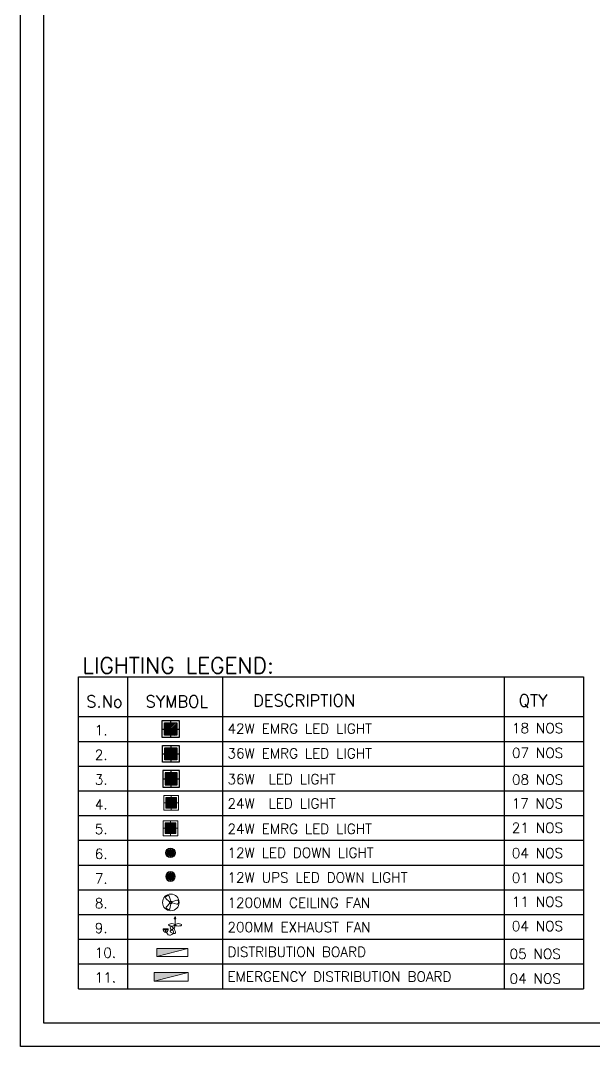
# Model space of a CAD drawing. Header units: millimetres. Extents: x 3552052 to 4144896, y -707811 to -630695.
# Drawn here: x 3553151 to 3558836, y -666372 to -656214 of the extents above; entities that cross this region are included whole.
import ezdxf

# ---------------------------------------------------------------- set-up
doc = ezdxf.new("R2010")
doc.units = ezdxf.units.MM
doc.header["$LTSCALE"] = 6
doc.header["$MEASUREMENT"] = 0
doc.linetypes.add('ACAD_ISO04W100', pattern=[30, 24, -3, 0, -3])
doc.layers.get('0').update_dxf_attribs({"linetype": 'CONTINUOUS', "lineweight": 0})
for name, color, linetype, lineweight in [('24W RAW POWER', 1, 'CONTINUOUS', 0), ('24W UPS POWER LIGHT', 5, 'CONTINUOUS', 0), ('axes', 40, 'ACAD_ISO04W100', 0), ('ELE 36W EMERGENCY LIGHT', 5, 'CONTINUOUS', 0), ('ELE 36W LED LIGHT', 6, 'CONTINUOUS', 0), ('ELE-1200MM CEILINGFAN', 6, 'CONTINUOUS', 0), ('ELE-12W LED', 1, 'CONTINUOUS', 0), ('ELE-12W UPS LIGHT', 3, 'CONTINUOUS', 0), ('ELE-24W EMERGENCY  LED LIGHT', 5, 'CONTINUOUS', 0), ('ELE-24W LED LIGHT', 1, 'CONTINUOUS', 0), ('ELE-36W EMERGENCY  LED LIGHT', 7, 'CONTINUOUS', 0), ('ELE-36W LED LIGHT', 210, 'CONTINUOUS', 0), ('ELE-EXHAUST FAN', 10, 'CONTINUOUS', 0), ('ELE-LIGHTING WIRRING', 7, 'CONTINUOUS', 0), ('ELE. DB', 1, 'CONTINUOUS', 0), ('hatch', 252, 'CONTINUOUS', 0)]:
    doc.layers.add(name, color=color, linetype=linetype, lineweight=lineweight)
doc.layers.add('ELE-42W EMERGENCY DOWN LIGHT', color=7, linetype='CONTINUOUS', lineweight=0, true_color=0x608ec6)
doc.styles.add('ROMANS', font='romans.shx')

# ---------------------------------------------------------------- blocks, each defined once
blk = doc.blocks.new('ELE.EMERGENCY 40W LED LIGHT')
at = {"layer": 'ELE-36W EMERGENCY  LED LIGHT', "lineweight": 25}
h = blk.add_hatch(dxfattribs=at)
h.set_pattern_fill('ANSI31', color=5, scale=300, style=0)
h.paths.add_polyline_path([(-208, -208), (-208, 208), (208, 208), (208, -208)])
for p, q in [((-288, 0), (288, 0)), ((0, 288), (0, -288))]:
    blk.add_line(p, q, dxfattribs=at)
for points in [[(-288, -288), (-288, 288), (288, 288), (288, -288)], [(-208, -208), (-208, 208), (208, 208), (208, -208)]]:
    blk.add_lwpolyline(points, close=True, dxfattribs=at)
blk = doc.blocks.new('light300x600')
at = {"layer": 'ELE-36W LED LIGHT', "lineweight": 25}
for p, q in [((918215, -78407), (918215, -79007)), ((918815, -78407), (918215, -78407)), ((918298, -78491), (918299, -78491)), ((918298, -78544), (918352, -78491)), ((918298, -78597), (918405, -78491)), ((918298, -78650), (918458, -78491)), ((918298, -78703), (918511, -78491)), ((918298, -78756), (918564, -78491)), ((918298, -78809), (918617, -78491)), ((918298, -78862), (918670, -78491)), ((918298, -78916), (918723, -78491)), ((918298, -78491), (918298, -78924)), ((918731, -78491), (918298, -78491)), ((918343, -78924), (918731, -78536)), ((918396, -78924), (918731, -78589)), ((918449, -78924), (918731, -78642)), ((918515, -78407), (918515, -79007)), ((918731, -78924), (918731, -78491)), ((918815, -79007), (918815, -78407)), ((918215, -78707), (918815, -78707)), ((918215, -79007), (918815, -79007)), ((918298, -78924), (918731, -78924)), ((918502, -78924), (918731, -78695)), ((918555, -78924), (918731, -78748)), ((918608, -78924), (918731, -78801)), ((918661, -78924), (918731, -78854)), ((918714, -78924), (918731, -78907))]:
    blk.add_line(p, q, dxfattribs=at)
blk = doc.blocks.new('24w led light')
at = {"layer": 'ELE-24W LED LIGHT', "color": 1, "lineweight": 0}
for p, q in [((159, 159), (-160, 159)), ((-160, 159), (-160, -160)), ((115, 115), (-116, 115)), ((-116, 115), (-116, -116)), ((110, -116), (-116, 110)), ((82, -116), (-116, 82)), ((54, -116), (-116, 54)), ((26, -116), (-116, 26)), ((115, -92), (-92, 115)), ((115, -64), (-64, 115)), ((115, -35), (-35, 115)), ((115, -7), (-7, 115)), ((-1, -160), (-1, 159)), ((115, 21), (21, 115)), ((115, 49), (49, 115)), ((115, 77), (77, 115)), ((115, 106), (106, 115)), ((115, -116), (115, 115)), ((159, -160), (159, 159)), ((-160, -1), (159, -1)), ((-160, -160), (159, -160)), ((-3, -116), (-116, -3)), ((-31, -116), (-116, -31)), ((-59, -116), (-116, -59)), ((-87, -116), (-116, -87)), ((-115, -116), (-116, -115)), ((-116, -116), (115, -116))]:
    blk.add_line(p, q, dxfattribs=at)
blk = doc.blocks.new('24w led emeregency')
at = {"layer": 'ELE-24W EMERGENCY  LED LIGHT'}
h = blk.add_hatch(dxfattribs=at)
h.set_pattern_fill('ANSI31', scale=166.67, style=0)
h.paths.add_polyline_path([(-115, -115), (-115, 115), (115, 115), (115, -115)])
at = {"layer": 'ELE-24W EMERGENCY  LED LIGHT', "color": 5}
for p, q in [((-160, 0), (160, 0)), ((0, 160), (0, -160))]:
    blk.add_line(p, q, dxfattribs=at)
for points in [[(-160, -160), (-160, 160), (160, 160), (160, -160)], [(-115, -115), (-115, 115), (115, 115), (115, -115)]]:
    blk.add_lwpolyline(points, close=True, dxfattribs=at)
blk = doc.blocks.new('A$C07FB25EA')
at = {"layer": 'ELE-1200MM CEILINGFAN', "color": 3}
for p, q in [((-14.8, -1), (-14.8, 2.4)), ((-11.8, 4.5), (-2.2, 1.4)), ((0.3, 2.6), (3.2, 12.1)), ((9.8, 7.9), (2.4, 1.2)), ((6.5, 13.4), (9.5, 11.6)), ((-2.4, -1.1), (-12, -3.3)), ((2, -12.5), (-0.1, -2.6)), ((2.2, -1.5), (8.9, -8.8)), ((8.3, -12.3), (5.3, -14))]:
    blk.add_line(p, q, dxfattribs=at)
at = {"layer": 'ELE-1200MM CEILINGFAN', "color": 5, "ltscale": 10}
blk.add_circle((0, 0), 16.4, dxfattribs=at)
at = {"layer": 'ELE-1200MM CEILINGFAN', "color": 3}
for radius in [2.65, 1.58]:
    blk.add_circle((0, 0), radius, dxfattribs=at)
for centre, start, end in [((-12.5, 2.4), 71.9493, 179.5281), ((5.4, 11.4), 59.5281, 162.5229), ((8.3, 9.7), 311.9493, 59.5281), ((-12.5, -1), 179.5281, 282.5229), ((4.2, -12), 191.9493, 299.5281), ((7.2, -10.3), 299.5281, 42.5229)]:
    blk.add_arc(centre, 2.3, start, end, dxfattribs=at)
blk = doc.blocks.new('A$C44D17E71')
at = {"layer": 'ELE-EXHAUST FAN', "color": 1}
for p, q in [((-13.3, 0.7), (-9.8, 2.1)), ((-13.3, 0.7), (-9.8, -0.5)), ((-9.8, 2.1), (-9.8, -0.5)), ((-1, 0.8), (-9.8, 0.8)), ((6.6, -9.3), (4.7, -9.3)), ((4.7, -9.3), (4.7, -16.8)), ((6.6, -16.8), (6.6, -9.3)), ((6.6, -13), (10.1, -13)), ((6.6, -13.6), (10.1, -13.6)), ((6.6, -16.8), (4.7, -16.8))]:
    blk.add_line(p, q, dxfattribs=at)
blk.add_ellipse((-1, 5.6), major_axis=(0, -4.83), ratio=0.36355, dxfattribs=at)
at = {"layer": 'ELE-EXHAUST FAN', "color": 1, "extrusion": (0, 0, -1)}
blk.add_ellipse((-1, -4), major_axis=(0, 4.83), ratio=0.36355, dxfattribs=at)
blk.add_ellipse((6.3, -13.1), major_axis=(0.02, 3.76), ratio=1, start_param=0.079283, end_param=3.06231, dxfattribs=at)
at = {"layer": 'ELE-EXHAUST FAN', "color": 1}
blk.add_open_spline([(-1, 0.8), (-0.8, -0.3), (3.4, 2.5), (7.6, -7), (-1, -6), (5.2, 0.4), (14.3, 3.1), (9.2, -9.4), (5.4, -2.5), (11.7, 0), (16.8, -10.8), (10.1, -10.7), (10.1, -13)], degree=3, knots=[0, 0, 0, 0, 6.261699, 12.352893, 15.787239, 21.858742, 28.752755, 35.678217, 39.225495, 45.354107, 53.693878, 67.421453, 67.421453, 67.421453, 67.421453], dxfattribs=at)
blk = doc.blocks.new('18W LED')
at = {"layer": 'ELE-12W LED', "lineweight": 25}
h = blk.add_hatch(dxfattribs=at)
h.set_pattern_fill('ANSI31', color=252)
h.set_pattern_definition([(45, (-1135553.9097, 459369.4158), (-2.24506403, 2.24506403), [])])
edge = h.paths.add_edge_path()
edge.add_arc((0, 0), 85.7, 0, 360)
at = {"layer": 'ELE-12W LED', "color": 1, "lineweight": 25}
for p, q in [((-126, 0), (126, 0)), ((0, -126), (0, 126))]:
    blk.add_line(p, q, dxfattribs=at)
for radius in [126, 85.7]:
    blk.add_circle((0, 0), radius, dxfattribs=at)
blk = doc.blocks.new('54W EME')
at = {"layer": 'ELE-42W EMERGENCY DOWN LIGHT', "lineweight": 25}
h = blk.add_hatch(dxfattribs=at)
h.set_pattern_fill('ANSI31', color=8, scale=312.5, style=0)
h.paths.add_polyline_path([(-216, -216), (-216, 216), (216, 216), (216, -216)])
for p, q in [((-300, 0), (300, 0)), ((0, 300), (0, -300))]:
    blk.add_line(p, q, dxfattribs=at)
for points in [[(-300, -300), (-300, 300), (300, 300), (300, -300)], [(-216, -216), (-216, 216), (216, 216), (216, -216)]]:
    blk.add_lwpolyline(points, close=True, dxfattribs=at)
blk = doc.blocks.new('RPDB')
at = {"layer": 'ELE. DB'}
h = blk.add_hatch(color=1, dxfattribs=at)
h.dxf.hatch_style = 1
h.paths.add_polyline_path([(150, 0), (150, 600), (0, 600)])
at = {"layer": 'ELE. DB', "color": 1}
blk.add_line((0, 600), (150, 0), dxfattribs=at)
blk.add_lwpolyline([(0, 0), (0, 600), (150, 600), (150, 0)], close=True, dxfattribs=at)
blk = doc.blocks.new('UPS DB')
at = {"layer": 'hatch'}
h = blk.add_hatch(color=3, dxfattribs=at)
h.dxf.hatch_style = 1
h.paths.add_polyline_path([(0, -150), (600, -150), (600, 0)])
at = {"layer": 'ELE. DB', "color": 3}
blk.add_line((600, 0), (0, -150), dxfattribs=at)
blk.add_lwpolyline([(0, 0), (600, 0), (600, -150), (0, -150)], close=True, dxfattribs=at)
blk = doc.blocks.new('QWE')
at = {"layer": 'ELE-12W UPS LIGHT', "lineweight": 25}
h = blk.add_hatch(dxfattribs=at)
h.set_pattern_fill('ANSI31', color=8)
h.set_pattern_definition([(45, (-1135553.9097, 459369.4158), (-2.24506403, 2.24506403), [])])
edge = h.paths.add_edge_path()
edge.add_arc((0, 0), 85.7, 0, 360)
at = {"layer": 'ELE-12W UPS LIGHT', "color": 3, "lineweight": 25}
for p, q in [((-126, 0), (126, 0)), ((0, -126), (0, 126))]:
    blk.add_line(p, q, dxfattribs=at)
for radius in [126, 85.7]:
    blk.add_circle((0, 0), radius, dxfattribs=at)

msp = doc.modelspace()

# ---------------------------------------------------------------- linework, layer by layer
at = {"color": 7, "lineweight": 30}
for points in [[(3598232.4, -634360.2), (3598232.4, -666371.6), (3553151.2, -666371.6), (3553151.2, -634360.2)], [(3598000.6, -634592), (3598000.6, -666139.8), (3553383, -666139.8), (3553383, -634592)]]:
    msp.add_lwpolyline(points, close=True, dxfattribs=at)
at = {"layer": 'axes', "color": 7, "linetype": 'ByBlock', "lineweight": -3}
for p, q in [((3554212.4, -662711.1), (3554212.4, -665799.3)), ((3555152.2, -662711.1), (3555152.2, -665799.3)), ((3557940.5, -662711.1), (3557940.5, -665799.3)), ((3553726.4, -663105.9), (3558726.4, -663105.9)), ((3553726.4, -663350.8), (3558726.4, -663350.8)), ((3553726.4, -663595.7), (3558726.4, -663595.7)), ((3553726.4, -663840.5), (3558726.4, -663840.5)), ((3553726.4, -664085.4), (3558726.4, -664085.4)), ((3553726.4, -664330.2), (3558726.4, -664330.2)), ((3553726.4, -664575.1), (3558726.4, -664575.1)), ((3553726.4, -664819.9), (3558726.4, -664819.9)), ((3553726.4, -665064.8), (3558726.4, -665064.8)), ((3553726.4, -665309.6), (3558726.4, -665309.6)), ((3553726.4, -665554.5), (3558726.4, -665554.5)), ((3553726.4, -665799.3), (3558726.4, -665799.3))]:
    msp.add_line(p, q, dxfattribs=at)
msp.add_lwpolyline([(3553726.4, -665799.3), (3553726.4, -662711.1), (3558726.4, -662711.1), (3558726.4, -665799.3)], dxfattribs=at)

# ---------------------------------------------------------------- block references
at = {"layer": '24W RAW POWER', "lineweight": -3, "xscale": 0.4620637395796167, "yscale": 0.4620637395796167, "zscale": 0.4620637395796167}
msp.add_blockref('24w led light', (3554643.9, -663958.8), dxfattribs=at)
at = {"layer": '24W UPS POWER LIGHT', "lineweight": -3, "xscale": 0.4606197903927596, "yscale": 0.4606197903927596, "zscale": 0.4606197903927596}
msp.add_blockref('24w led emeregency', (3554636.2, -664210.9), dxfattribs=at)
at = {"layer": 'ELE 36W EMERGENCY LIGHT', "lineweight": -3, "xscale": 0.2878873689957591, "yscale": 0.2878873689957591, "zscale": 0.2878873689957591}
msp.add_blockref('ELE.EMERGENCY 40W LED LIGHT', (3554639.9, -663473.5), dxfattribs=at)
at = {"layer": 'ELE 36W LED LIGHT', "lineweight": -3, "xscale": 0.276371874235902, "yscale": 0.276371874235902, "zscale": 0.276371874235902, "rotation": 89.9999999995464}
msp.add_blockref('light300x600', (3532890, -917573.6), dxfattribs=at)
at = {"layer": 'ELE-1200MM CEILINGFAN', "color": 7, "lineweight": -3, "ltscale": 8, "xscale": -5.013923844790084, "yscale": 5.013923844790084, "zscale": 5.013923844790084}
msp.add_blockref('A$C07FB25EA', (3554640.3, -664945.2), dxfattribs=at)
at = {"layer": 'ELE-12W LED', "color": 6, "lineweight": -3, "xscale": 0.364760056968698, "yscale": 0.364760056968698, "zscale": 0.364760056968698}
msp.add_blockref('18W LED', (3554636.2, -664454.5), dxfattribs=at)
at = {"layer": 'ELE-12W UPS LIGHT', "lineweight": -3, "xscale": -0.364760056968698, "yscale": 0.364760056968698, "zscale": 0.364760056968698}
msp.add_blockref('QWE', (3554636.2, -664688.9), dxfattribs=at)
at = {"layer": 'ELE-42W EMERGENCY DOWN LIGHT', "lineweight": -3, "xscale": 0.2801010452223801, "yscale": 0.2801010452223801, "zscale": 0.2801010452223801}
msp.add_blockref('54W EME', (3554638.2, -663229.1), dxfattribs=at)
at = {"layer": 'ELE-EXHAUST FAN', "lineweight": -3, "xscale": 6.699229676330956, "yscale": 6.699229676330956, "zscale": 6.699229676330956, "rotation": 270}
msp.add_blockref('A$C44D17E71', (3554677.1, -665174), dxfattribs=at)
at = {"layer": 'ELE. DB', "lineweight": -3}
for name, p, xscale, yscale, zscale, rotation in [('RPDB', (3554809.8, -665480), 0.5122010404927236, 0.5122010404927236, 0.5122010404927236, 89.9999999999999), ('UPS DB', (3554810.6, -665723.6), 0.5609834794106059, 0.5609834794106059, 0.5609834794106059, 179.9999999999998)]:
    msp.add_blockref(name, p, dxfattribs=dict(at, xscale=xscale, yscale=yscale, zscale=zscale, rotation=rotation))

# ---------------------------------------------------------------- texts
at = {"layer": 'ELE-LIGHTING WIRRING', "color": 7, "lineweight": -3, "attachment_point": 1, "style": 'ROMANS'}
for s, insert, char_height, width in [('{\\C256;LIGHTING LEGEND:}', (3553763.3, -662520.5), 158.08, 3775.681), ('{\\C256;S.No}', (3553802.4, -662897), 118.56, 303.48), ('{\\C256;SYMBOL}', (3554389.3, -662897), 118.56, 303.48), ('{\\C256;DESCRIPTION}', (3555453.7, -662887.4), 118.56, 303.48), ('{\\C256;QTY}', (3558085, -662887.4), 118.56, 303.48), ('{\\C256;1.}', (3553886.5, -663190.5), 98.8, 303.48), ('{\\C256;42W EMRG LED LIGHT}', (3555201, -663175.5), 98.8, 2125.51), ('{\\C256;18 NOS\\P}', (3558018.7, -663170.4), 98.8, 907.341), ('{\\C256;2.}', (3553886.5, -663435.3), 98.8, 303.48), ('{\\C256;36W EMRG LED LIGHT}', (3555201, -663420.4), 98.8, 2125.51), ('{\\C256;07 NOS\\P}', (3558018.7, -663415.2), 98.8, 907.341), ('{\\C256;3.}', (3553886.5, -663680.2), 98.8, 303.48), ('{\\C256;36W  LED LIGHT}', (3555201, -663675.5), 98.8, 2125.51), ('{\\C256;08 NOS\\P}', (3558018.7, -663680), 98.8, 916.538), ('{\\C256;24W  LED LIGHT}', (3555201, -663915.9), 98.8, 2125.51), ('{\\C256;17 NOS}', (3558015.6, -663915), 98.8, 830.705), ('{\\C256;4.}', (3553886.5, -663925.1), 98.8, 303.48), ('{\\C256;5.}', (3553886.5, -664169.9), 98.8, 303.48), ('{\\C256;24W EMRG LED LIGHT}', (3555201, -664167.9), 98.8, 2125.51), ('{\\C256;21 NOS}', (3558016.8, -664157.4), 98.8, 842.967), ('{\\C256;6.}', (3553886.5, -664414.8), 98.8, 303.48), ('{\\C256;12W LED DOWN LIGHT}', (3555201, -664404.3), 98.8, 2125.51), ('{\\C256;04 NOS\\P}', (3558016.8, -664407.1), 98.8, 846.032), ('{\\C256;7.}', (3553886.5, -664659.6), 98.8, 303.48), ('{\\C256;12W UPS LED DOWN LIGHT}', (3555201, -664649.2), 98.8, 2125.51), ('{\\C256;01 NOS}', (3558016.8, -664651.9), 98.8, 846.032), ('{\\C256;8.}', (3553886.5, -664904.5), 98.8, 303.48), ('{\\C256;1200MM CEILING FAN}', (3555201, -664899.2), 98.8, 2125.51), ('{\\C256;11 NOS\\P}', (3558016.8, -664888.7), 98.8, 744.024), ('{\\C256;04 NOS\\P}', (3558016.8, -665129.9), 98.8, 770.065), ('{\\C256;9.}', (3553886.5, -665149.3), 98.8, 303.48), ('{\\C256;200MM EXHAUST FAN}', (3555201, -665140.4), 98.8, 2125.51), ('{\\C256;10.}', (3553886.5, -665394.2), 98.8, 303.48), ('{\\C256;DISTRIBUTION BOARD}', (3555201, -665385.3), 98.8, 2125.51), ('{\\C256;05 NOS}', (3557995.4, -665405.4), 98.8, 739.684), ('{\\C256;11.}', (3553886.5, -665639), 98.8, 303.48), ('{\\C256;EMERGENCY DISTRIBUTION BOARD}', (3555201, -665630.1), 98.8, 2741.814), ('{\\C256;04 NOS}', (3557995.4, -665650.3), 98.8, 813.467)]:
    msp.add_mtext(s, dxfattribs=dict(at, insert=insert, char_height=char_height, width=width))

doc.saveas('drawing.dxf')
